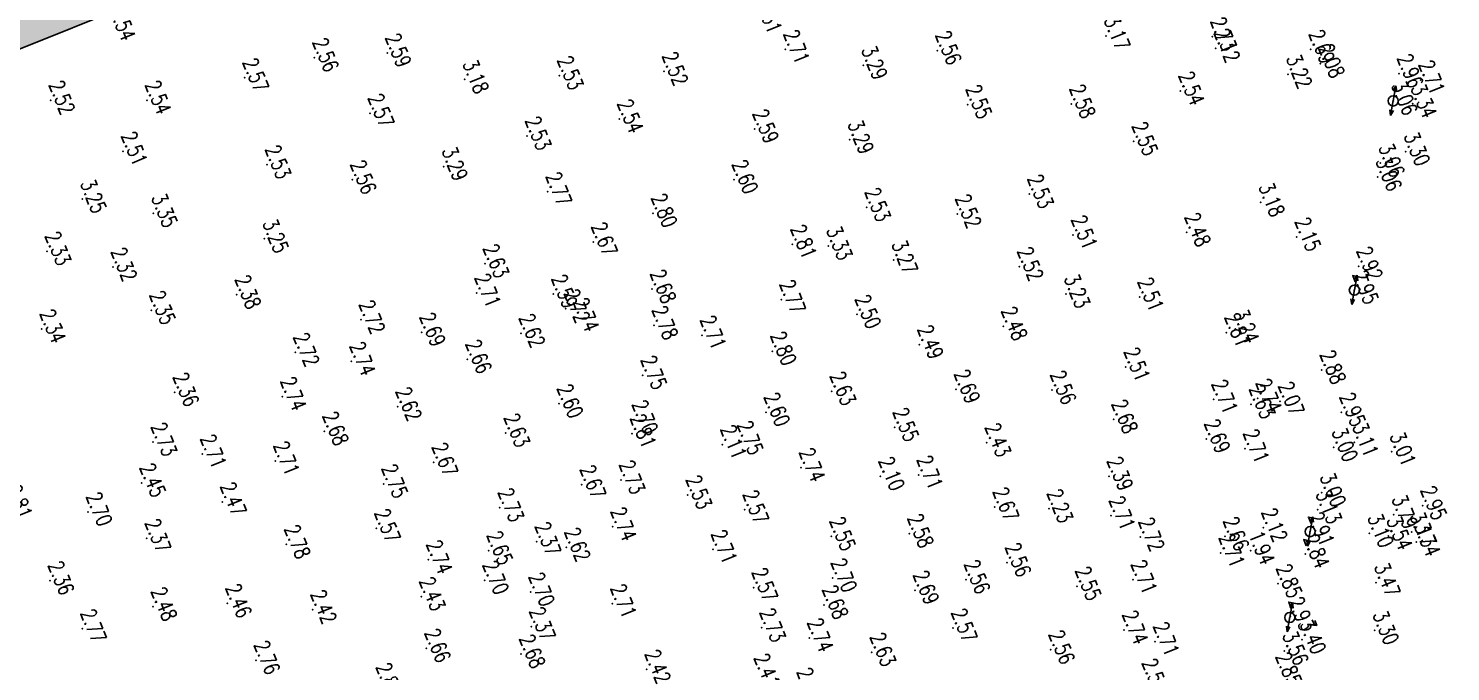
# Model space of a CAD drawing. Header units: millimetres. Extents: x 405522 to 410309, y 2303080 to 2310223.
# Drawn here: x 407136.6 to 407305, y 2306635.5 to 2306711.6 of the extents above; entities that cross this region are included whole.
import ezdxf
from ezdxf.enums import TextEntityAlignment as Align
from ezdxf.xclip import XClip

# ---------------------------------------------------------------- set-up
doc = ezdxf.new("R2010")
doc.units = ezdxf.units.MM
doc.header["$LTSCALE"] = 10
doc.header["$MEASUREMENT"] = 0
doc.header["$XCLIPFRAME"] = 0
for name, color, linetype in [('10', 3, 'CONTINUOUS'), ('caodo', 7, 'CONTINUOUS'), ('De', 5, 'CONTINUOUS'), ('Hatch', 8, 'CONTINUOUS')]:
    doc.layers.add(name, color=color, linetype=linetype)
doc.styles.add('txt', font='romans.shx', dxfattribs={"height": 0.2})

# ---------------------------------------------------------------- blocks, each defined once
blk = doc.blocks.new('20')
at = {"layer": 'caodo', "color": 8, "linetype": 'Continuous'}
for p in [(-343.3899999999558, -597.7700000000186, 0.8500000000000001), (-330.789999999979, -597.8799999998882, 0.4100000000000001), (-330.3800000000047, -599.2299999999814, -0.1999999999999997), (-437.070000000007, -600.339999999851, 0.2400000000000002), (-428.4599999999627, -599.7999999998137, 0.27), (-381.3299999999581, -599.3799999998882, 0.3900000000000001), (-363.3399999999674, -599.5, 0.2400000000000002), (-319.1499999999651, -599.3699999996461, 0.3700000000000001), (-408.0899999999674, -602.4699999997392, 0.2100000000000004), (-395.6900000000023, -601.9799999999814, 0.2000000000000002), (-372.109999999986, -601.2700000000186, 0.9700000000000002), (-321.8299999999581, -602.2999999998137, 0.9000000000000004), (-318, -601.0499999998137, -0.2399999999999998), (-308.6900000000023, -602.2399999997579, 0.6400000000000001), (-445.3499999999767, -602.7299999999814, 0.25), (-419.2999999999884, -602.9099999996834, 0.8600000000000003), (-334.570000000007, -604.2999999998137, 0.2200000000000002), (-306.1399999999558, -602.9799999999814, 0.3900000000000001), (-468.2799999999697, -605.3799999998882, 0.2000000000000002), (-456.8899999999558, -605.3799999998882, 0.2200000000000002), (-359.75, -605.8899999996647, 0.2300000000000004), (-347.4799999999814, -605.839999999851, 0.2600000000000002), (-309.3800000000047, -605.4699999997392, 0.7400000000000002), (-307.0799999999581, -605.8100000000559, 1.02), (-430.5099999999511, -606.929999999702, 0.25), (-400.9899999999907, -607.6000000000931, 0.2200000000000002), (-384.9699999999721, -608.7799999997951, 0.27), (-411.9099999999744, -609.6199999996461, 0.2100000000000004), (-373.7199999999721, -610.0600000000559, 0.9700000000000002), (-340.0899999999674, -610.2599999997765, 0.2300000000000004), (-459.7199999999721, -611.4199999999255, 0.1900000000000004), (-307.8999999999651, -611.4699999997392, 0.9800000000000004), (-442.6900000000023, -613.0200000000186, 0.2100000000000004), (-421.7699999999604, -613.2299999999814, 0.9700000000000002), (-310.8899999999558, -612.8199999998324, 0.7400000000000002), (-432.5999999999767, -614.7999999998137, 0.2400000000000002), (-387.4199999999837, -614.7700000000186, 0.2800000000000002), (-311.2399999999907, -614.4499999997206, 0.7400000000000002), (-464.5599999999977, -617.0699999998324, 0.9300000000000002), (-409.4699999999721, -616.2099999999627, 0.4500000000000002), (-352.4499999999534, -616.5, 0.2100000000000004), (-325.0899999999674, -617.4799999999814, 0.8600000000000003), (-456.1499999999651, -618.7599999997765, 1.03), (-396.9899999999907, -618.75, 0.4800000000000004), (-371.7099999999627, -618.0600000000559, 0.2100000000000004), (-360.9899999999907, -618.839999999851, 0.2000000000000002), (-333.8499999999767, -621.0200000000186, 0.1600000000000001), (-442.9899999999907, -621.7799999997951, 0.9300000000000002), (-404.0799999999581, -622.1499999999069, 0.3500000000000001), (-380.4899999999907, -622.429999999702, 0.4900000000000002), (-376.2599999999511, -622.6199999996461, 1.01), (-347.2699999999604, -621.3300000000745, 0.1900000000000004), (-320.7999999999884, -621.5699999998324, -0.1699999999999999), (-468.7399999999907, -623.25, 0.01000000000000023), (-368.5299999999697, -624.2799999997951, 0.9500000000000002), (-460.929999999993, -625.1299999998882), (-416.8899999999558, -624.7299999999814, 0.3100000000000001), (-353.6499999999651, -625.0699999998324, 0.2000000000000002), (-313.4899999999907, -625.0400000000373, 0.6000000000000001), (-397.109999999986, -627.7399999997579, 0.3600000000000003), (-313.9799999999814, -627.8500000000931, 0.6300000000000003), (-446.2599999999511, -628.3999999999069, 0.06000000000000005), (-417.8800000000047, -628.2099999999627, 0.3900000000000001), (-408.7999999999884, -628.3300000000745, 0.27), (-381.7999999999884, -628.9699999997392, 0.4500000000000002), (-348.1199999999953, -628.3100000000559, 0.9100000000000001), (-339.4099999999744, -628.679999999702, 0.1900000000000004), (-456.3800000000047, -630.25, 0.03000000000000025), (-407.320000000007, -630.0600000000559, 0.4000000000000004), (-406.2299999999814, -631.089999999851, 0.4200000000000004), (-372.8699999999953, -630.7299999999814, 0.1800000000000002), (-469.359999999986, -632.4499999997206, 0.02000000000000002), (-431.570000000007, -631.3699999996461, 0.4000000000000004), (-424.3999999999651, -632.839999999851, 0.3700000000000001), (-396.8999999999651, -632.0400000000373, 0.4600000000000004), (-355.5499999999884, -632.1299999998882, 0.1600000000000001), (-329.1199999999953, -632.8899999996647, 0.4900000000000002), (-328.0899999999674, -632.4599999999627, 0.9200000000000004), (-412.6300000000047, -632.9699999997392, 0.3000000000000003), (-391.1999999999534, -633.1899999999441, 0.3900000000000001), (-365.4699999999721, -634.3199999998324, 0.1700000000000004), (-439.3399999999674, -635.2199999997392, 0.4000000000000004), (-418.9599999999627, -636.0400000000373, 0.3400000000000003), (-382.8699999999953, -635.0800000000745, 0.4800000000000004), (-432.6900000000023, -636.2900000000373, 0.4200000000000004), (-398.2199999999721, -637.929999999702, 0.4300000000000002), (-341.039999999979, -636.9599999999627, 0.1900000000000004), (-317.8399999999674, -637.2900000000373, 0.56), (-361.1300000000047, -639.5800000000745, 0.3700000000000001), (-453.5999999999767, -639.9399999999441, 0.04000000000000004), (-440.8699999999953, -640.4499999997206, 0.4200000000000004), (-408.1300000000047, -641.3100000000559, 0.2800000000000002), (-375.8399999999674, -639.8199999998324, 0.3100000000000001), (-349.7599999999511, -639.6899999999441, 0.2400000000000002), (-330.6399999999558, -640.7700000000186, 0.3900000000000001), (-325.429999999993, -640.6599999996834, 0.4200000000000004), (-322.7699999999604, -641.0099999997765, -0.25), (-427.2299999999814, -641.6499999999069, 0.3000000000000003), (-383.6399999999558, -642.2999999998137, 0.2800000000000002), (-326.2099999999627, -641.3899999996647, 0.3100000000000001), (-315.5099999999511, -642.3100000000559, 0.6300000000000003), (-435.8899999999558, -644.5499999998137, 0.3600000000000003), (-399.2599999999511, -643.1899999999441, 0.3800000000000003), (-368.3899999999558, -644.1000000000931, 0.2300000000000004), (-342.4799999999814, -643.1299999998882, 0.3600000000000003), (-456.1900000000023, -645.839999999851, 0.4100000000000001), (-414.429999999993, -644.7700000000186, 0.3100000000000001), (-399.4799999999814, -644.8500000000931, 0.4900000000000002), (-388.789999999979, -646.1399999996647, -0.21), (-386.8099999999977, -645.6499999999069, 0.4300000000000002), (-357.4899999999907, -645.9099999996834, 0.1100000000000003), (-331.5199999999604, -645.4599999999627, 0.3700000000000001), (-313.9899999999907, -645.8799999998882, 0.79), (-450.359999999986, -647.25, 0.3900000000000001), (-441.6999999999534, -648.0699999998324, 0.3900000000000001), (-326.9199999999837, -646.6299999998882, 0.3900000000000001), (-316.429999999993, -646.4699999997392, 0.6800000000000002), (-309.5599999999977, -646.9799999999814, 0.6900000000000004), (-422.9499999999534, -648.2299999999814, 0.3500000000000001), (-379.4799999999814, -648.8599999998696, 0.4200000000000004), (-365.5499999999884, -649.75, 0.3900000000000001), (-457.5299999999697, -650.6699999999255, 0.1300000000000003), (-428.8899999999558, -650.7799999997951, 0.4300000000000002), (-405.429999999993, -650.8799999998882, 0.3500000000000001), (-400.789999999979, -650.3199999998324, 0.4100000000000001), (-370.0799999999581, -649.8999999999069, -0.2199999999999998), (-343.0299999999697, -649.8899999996647, 0.07000000000000028), (-447.9899999999907, -652.9099999996834, 0.1500000000000004), (-392.8800000000047, -652.1000000000931, 0.2100000000000004), (-317.8399999999674, -651.8199999998324, 0.6800000000000002), (-463.8699999999953, -654.1000000000931, 0.3800000000000003), (-415.1300000000047, -653.6000000000931, 0.4100000000000001), (-386.1499999999651, -653.8500000000931, 0.25), (-356.5499999999884, -653.5200000000186, 0.3500000000000001), (-350.1399999999558, -653.7199999997392, -0.08999999999999986), (-342.7999999999884, -654.5499999998137, 0.3900000000000001), (-318.3299999999581, -653.8300000000745, 0.81), (-309.3299999999581, -654.4199999999255, 1.47), (-305.9099999999744, -653.3599999998696, 0.6300000000000003), (-429.75, -656.0600000000559, 0.25), (-401.789999999979, -655.8599999998696, 0.4200000000000004), (-324.75, -655.9799999999814, -0.1999999999999997), (-319.2199999999721, -656.4399999999441, 0.5900000000000003), (-307.1900000000023, -656.4699999997392, 0.8500000000000001), (-456.9199999999837, -657.2399999997579, 0.05000000000000027), (-440.4099999999744, -657.9499999997206, 0.4600000000000004), (-410.7599999999511, -657.6199999996461, 0.05000000000000027), (-375.8800000000047, -657.0099999997765, 0.2300000000000004), (-366.6499999999651, -656.6599999996834, 0.2600000000000002), (-339.3099999999977, -657.0800000000745, 0.4000000000000004), (-329.289999999979, -657.0099999997765, 0.3400000000000003), (-312.1999999999534, -656.6399999996647, 0.7800000000000002), (-309.9499999999534, -656.9399999999441, 1.22), (-306.6599999999744, -657.679999999702, 1.02), (-423.5999999999767, -659.7599999997765, 0.4200000000000004), (-416.4499999999534, -658.6899999999441, 0.3300000000000001), (-407.25, -658.2900000000373, 0.3000000000000003), (-389.8999999999651, -658.5499999998137, 0.3900000000000001), (-329.8099999999977, -658.9699999997392, 0.3900000000000001), (-326.25, -658.679999999702, -0.3799999999999999), (-319.7799999999697, -659.089999999851, 0.52), (-355.0899999999674, -660.089999999851, 0.2400000000000002), (-468.3899999999558, -662.2399999997579, 0.04000000000000004), (-416.929999999993, -662.1899999999441, 0.3800000000000003), (-385.0799999999581, -663.0499999998137, 0.25), (-375.7199999999721, -661.9199999999255, 0.3800000000000003), (-359.9499999999534, -662.1099999998696, 0.2400000000000002), (-346.7999999999884, -662.8899999996647, 0.2300000000000004), (-340.1999999999534, -662.1099999998696, 0.3900000000000001), (-323.0199999999604, -662.6000000000931, 0.5300000000000002), (-311.4099999999744, -662.4599999999627, 1.15), (-424.429999999993, -664.1299999998882, 0.1100000000000003), (-411.4899999999907, -663.589999999851, 0.3800000000000003), (-365.9899999999907, -663.3699999996461, 0.3700000000000001), (-456.1900000000023, -665.3199999998324, 0.1600000000000001), (-447.3699999999953, -664.9399999999441, 0.1400000000000001), (-437.2999999999884, -665.6599999996834, 0.1000000000000001), (-401.8099999999977, -664.9699999997392, 0.3900000000000001), (-376.75, -665.1000000000931, 0.3600000000000003), (-321.5599999999977, -666.4799999999814, 0.6100000000000003), (-464.5499999999884, -667.9199999999255, 0.4500000000000002), (-411.4099999999744, -667.679999999702, 0.05000000000000027), (-384.1499999999651, -667.8199999998324, 0.4100000000000001), (-361.4799999999814, -667.8500000000931, 0.25), (-341.2399999999907, -668.0800000000745, 0.4200000000000004), (-311.5799999999581, -668.1299999998882, 0.9800000000000004), (-378.5, -669.0099999997765, 0.4200000000000004), (-337.570000000007, -669.4499999997206, 0.3900000000000001), (-320.1900000000023, -669.2299999999814, 1.08), (-423.8099999999977, -670.2399999997579, 0.3400000000000003), (-412.609999999986, -670.9199999999255, 0.3600000000000003), (-371.0999999999767, -670.7099999999627, 0.3100000000000001), (-349.9400000000023, -670.4199999999255, 0.2400000000000002), (-322.2799999999697, -670.5499999998137, 1.24), (-444.0099999999511, -671.6599999996834, 0.4400000000000004), (-397.75, -672.7299999999814, 0.1000000000000001)]:
    blk.add_point(p, dxfattribs=at)
at = {"layer": 'caodo', "color": 8, "linetype": 'Continuous', "style": 'txt', "width": 0.75}
for s, p in [('2.61', (-384.0999999999767, -595.7900000000373, 0.29)), ('2.54', (-460.5999999999767, -596.6499999999069, 0.2200000000000002)), ('3.17', (-342.8899999999558, -597.7700000000186, 0.8500000000000001)), ('2.73', (-330.289999999979, -597.8799999998882, 0.4100000000000001)), ('2.71', (-380.8299999999581, -599.3799999998882, 0.3900000000000001)), ('2.56', (-362.8399999999674, -599.5, 0.2400000000000002)), ('2.12', (-329.8800000000047, -599.2299999999814, -0.1999999999999997)), ('2.69', (-318.6499999999651, -599.3699999996461, 0.3700000000000001)), ('2.56', (-436.570000000007, -600.339999999851, 0.2400000000000002)), ('2.59', (-427.9599999999627, -599.7999999998137, 0.27)), ('3.29', (-371.609999999986, -601.2700000000186, 0.9700000000000002)), ('2.08', (-317.5, -601.0499999998137, -0.2399999999999998)), ('2.57', (-444.8499999999767, -602.7299999999814, 0.25)), ('3.18', (-418.7999999999884, -602.9099999996834, 0.8600000000000003)), ('2.53', (-407.5899999999674, -602.4699999997392, 0.2100000000000004)), ('2.52', (-395.1900000000023, -601.9799999999814, 0.2000000000000002)), ('3.22', (-321.3299999999581, -602.2999999998137, 0.9000000000000004)), ('2.96', (-308.1900000000023, -602.2399999997579, 0.6400000000000001)), ('2.71', (-305.6399999999558, -602.9799999999814, 0.3900000000000001)), ('2.54', (-334.070000000007, -604.2999999998137, 0.2200000000000002)), ('2.52', (-467.7799999999697, -605.3799999998882, 0.2000000000000002)), ('2.54', (-456.3899999999558, -605.3799999998882, 0.2200000000000002)), ('2.55', (-359.25, -605.8899999996647, 0.2300000000000004)), ('2.58', (-346.9799999999814, -605.839999999851, 0.2600000000000002)), ('3.06', (-308.8789999999572, -605.4699999997392, 0.7400000000000002)), ('3.34', (-306.5799999999581, -605.8100000000559, 1.02)), ('2.57', (-430.0099999999511, -606.929999999702, 0.25)), ('2.54', (-400.4899999999907, -607.6000000000931, 0.2200000000000002)), ('2.53', (-411.4099999999744, -609.6199999996461, 0.2100000000000004)), ('2.59', (-384.4699999999721, -608.7799999997951, 0.27)), ('2.51', (-459.2199999999721, -611.4199999999255, 0.1900000000000004)), ('3.29', (-373.2199999999721, -610.0600000000559, 0.9700000000000002)), ('2.55', (-339.5899999999674, -610.2599999997765, 0.2300000000000004)), ('3.30', (-307.3999999999651, -611.4699999997392, 0.9800000000000004)), ('2.53', (-442.1900000000023, -613.0200000000186, 0.2100000000000004)), ('3.29', (-421.2699999999604, -613.2299999999814, 0.9700000000000002)), ('3.06', (-310.3889999999665, -612.8199999998324, 0.7400000000000002)), ('2.56', (-432.0999999999767, -614.7999999998137, 0.2400000000000002)), ('2.60', (-386.9199999999837, -614.7700000000186, 0.2800000000000002)), ('3.06', (-310.7390000000014, -614.4499999997206, 0.7400000000000002)), ('2.77', (-408.9699999999721, -616.2099999999627, 0.4500000000000002)), ('2.53', (-351.9499999999534, -616.5, 0.2100000000000004)), ('3.25', (-464.0599999999977, -617.0699999998324, 0.9300000000000002)), ('2.53', (-371.2099999999627, -618.0600000000559, 0.2100000000000004)), ('3.18', (-324.5899999999674, -617.4799999999814, 0.8600000000000003)), ('3.35', (-455.6499999999651, -618.7599999997765, 1.03)), ('2.80', (-396.4899999999907, -618.75, 0.4800000000000004)), ('2.52', (-360.4899999999907, -618.839999999851, 0.2000000000000002)), ('2.51', (-346.7699999999604, -621.3300000000745, 0.1900000000000004)), ('2.48', (-333.3499999999767, -621.0200000000186, 0.1600000000000001)), ('2.15', (-320.2999999999884, -621.5699999998324, -0.1699999999999999)), ('2.33', (-468.2399999999907, -623.25, 0.01000000000000023)), ('3.25', (-442.4899999999907, -621.7799999997951, 0.9300000000000002)), ('2.67', (-403.5799999999581, -622.1499999999069, 0.3500000000000001)), ('2.81', (-379.9899999999907, -622.429999999702, 0.4900000000000002)), ('3.33', (-375.7599999999511, -622.6199999996461, 1.01)), ('2.63', (-416.3889999999665, -624.7299999999814, 0.3100000000000001)), ('3.27', (-368.0299999999697, -624.2799999997951, 0.9500000000000002)), ('2.92', (-312.9899999999907, -625.0400000000373, 0.6000000000000001)), ('2.32', (-460.429999999993, -625.1299999998882)), ('2.52', (-353.1499999999651, -625.0699999998324, 0.2000000000000002)), ('2.38', (-445.7599999999511, -628.3999999999069, 0.06000000000000005)), ('2.71', (-417.3800000000047, -628.2099999999627, 0.3900000000000001)), ('2.59', (-408.2999999999884, -628.3300000000745, 0.27)), ('2.68', (-396.609999999986, -627.7399999997579, 0.3600000000000003)), ('3.23', (-347.6199999999953, -628.3100000000559, 0.9100000000000001)), ('2.95', (-313.4799999999814, -627.8500000000931, 0.6300000000000003)), ('2.72', (-406.820000000007, -630.0600000000559, 0.4000000000000004)), ('2.77', (-381.2999999999884, -628.9699999997392, 0.4500000000000002)), ('2.51', (-338.9099999999744, -628.679999999702, 0.1900000000000004)), ('2.35', (-455.8800000000047, -630.25, 0.03000000000000025)), ('2.72', (-431.070000000007, -631.3699999996461, 0.4000000000000004)), ('2.74', (-405.7299999999814, -631.089999999851, 0.4200000000000004)), ('2.50', (-372.3699999999953, -630.7299999999814, 0.1800000000000002)), ('2.34', (-468.859999999986, -632.4499999997206, 0.02000000000000002)), ('2.69', (-423.8999999999651, -632.839999999851, 0.3700000000000001)), ('2.62', (-412.1300000000047, -632.9699999997392, 0.3000000000000003)), ('2.78', (-396.3999999999651, -632.0400000000373, 0.4600000000000004)), ('2.71', (-390.6999999999534, -633.1899999999441, 0.3900000000000001)), ('2.48', (-355.0499999999884, -632.1299999998882, 0.1600000000000001)), ('2.81', (-328.6199999999953, -632.8899999996647, 0.4900000000000002)), ('3.24', (-327.5899999999674, -632.4599999999627, 0.9200000000000004)), ('2.80', (-382.3699999999953, -635.0800000000745, 0.4800000000000004)), ('2.49', (-364.9699999999721, -634.3199999998324, 0.1700000000000004)), ('2.72', (-438.8399999999674, -635.2199999997392, 0.4000000000000004)), ('2.74', (-432.1900000000023, -636.2900000000373, 0.4200000000000004)), ('2.66', (-418.4599999999627, -636.0400000000373, 0.3400000000000003)), ('2.75', (-397.7199999999721, -637.929999999702, 0.4300000000000002)), ('2.51', (-340.539999999979, -636.9599999999627, 0.1900000000000004)), ('2.88', (-317.3399999999674, -637.2900000000373, 0.56)), ('2.36', (-453.0989999999874, -639.9399999999441, 0.04000000000000004)), ('2.63', (-375.3389999999781, -639.8199999998324, 0.3100000000000001)), ('2.69', (-360.6300000000047, -639.5800000000745, 0.3700000000000001)), ('2.56', (-349.2599999999511, -639.6899999999441, 0.2400000000000002)), ('2.74', (-440.3699999999953, -640.4499999997206, 0.4200000000000004)), ('2.62', (-426.7299999999814, -641.6499999999069, 0.3000000000000003)), ('2.60', (-407.6300000000047, -641.3100000000559, 0.2800000000000002)), ('2.71', (-330.1399999999558, -640.7700000000186, 0.3900000000000001)), ('2.63', (-325.7089999999735, -641.3899999996647, 0.3100000000000001)), ('2.74', (-324.929999999993, -640.6599999996834, 0.4200000000000004)), ('2.07', (-322.2699999999604, -641.0099999997765, -0.25)), ('2.70', (-398.7599999999511, -643.1899999999441, 0.3800000000000003)), ('2.60', (-383.1399999999558, -642.2999999998137, 0.2800000000000002)), ('2.68', (-341.9799999999814, -643.1299999998882, 0.3600000000000003)), ('2.95', (-315.0099999999511, -642.3100000000559, 0.6300000000000003)), ('2.68', (-435.3899999999558, -644.5499999998137, 0.3600000000000003)), ('2.63', (-413.9290000000037, -644.7700000000186, 0.3100000000000001)), ('2.81', (-398.9799999999814, -644.8500000000931, 0.4900000000000002)), ('2.55', (-367.8899999999558, -644.1000000000931, 0.2300000000000004)), ('2.73', (-455.6900000000023, -645.839999999851, 0.4100000000000001)), ('2.11', (-388.289999999979, -646.1399999996647, -0.21)), ('2.75', (-386.3099999999977, -645.6499999999069, 0.4300000000000002)), ('2.43', (-356.9899999999907, -645.9099999996834, 0.1100000000000003)), ('2.69', (-331.0199999999604, -645.4599999999627, 0.3700000000000001)), ('2.71', (-326.4199999999837, -646.6299999998882, 0.3900000000000001)), ('3.00', (-315.929999999993, -646.4699999997392, 0.6800000000000002)), ('3.11', (-313.4899999999907, -645.8799999998882, 0.79)), ('3.01', (-309.0599999999977, -646.9799999999814, 0.6900000000000004)), ('2.71', (-449.859999999986, -647.25, 0.3900000000000001)), ('2.71', (-441.1999999999534, -648.0699999998324, 0.3900000000000001)), ('2.67', (-422.4499999999534, -648.2299999999814, 0.3500000000000001)), ('2.74', (-378.9799999999814, -648.8599999998696, 0.4200000000000004)), ('2.10', (-369.5799999999581, -649.8999999999069, -0.2199999999999998)), ('2.71', (-365.0499999999884, -649.75, 0.3900000000000001)), ('2.39', (-342.5299999999697, -649.8899999996647, 0.07000000000000028)), ('2.45', (-457.0299999999697, -650.6699999999255, 0.1300000000000003)), ('2.75', (-428.3899999999558, -650.7799999997951, 0.4300000000000002)), ('2.67', (-404.929999999993, -650.8799999998882, 0.3500000000000001)), ('2.73', (-400.289999999979, -650.3199999998324, 0.4100000000000001)), ('3.00', (-317.3399999999674, -651.8199999998324, 0.6800000000000002)), ('2.81', (-472.8299999999581, -653.2099999999627, 0.4900000000000002)), ('2.47', (-447.4899999999907, -652.9099999996834, 0.1500000000000004)), ('2.73', (-414.6300000000047, -653.6000000000931, 0.4100000000000001)), ('2.53', (-392.3800000000047, -652.1000000000931, 0.2100000000000004)), ('2.67', (-356.0499999999884, -653.5200000000186, 0.3500000000000001)), ('2.95', (-305.4099999999744, -653.3599999998696, 0.6300000000000003)), ('2.70', (-463.3699999999953, -654.1000000000931, 0.3800000000000003)), ('2.57', (-385.6499999999651, -653.8500000000931, 0.25)), ('2.23', (-349.6399999999558, -653.7199999997392, -0.08999999999999986)), ('2.71', (-342.2999999999884, -654.5499999998137, 0.3900000000000001)), ('3.13', (-317.8299999999581, -653.8300000000745, 0.81)), ('3.79', (-308.8299999999581, -654.4199999999255, 1.47)), ('2.57', (-429.25, -656.0600000000559, 0.25)), ('2.74', (-401.289999999979, -655.8599999998696, 0.4200000000000004)), ('2.55', (-375.3800000000047, -657.0099999997765, 0.2300000000000004)), ('2.58', (-366.1499999999651, -656.6599999996834, 0.2600000000000002)), ('2.66', (-328.789999999979, -657.0099999997765, 0.3400000000000003)), ('2.12', (-324.25, -655.9799999999814, -0.1999999999999997)), ('2.91', (-318.7199999999721, -656.4399999999441, 0.5900000000000003)), ('3.10', (-311.6999999999534, -656.6399999996647, 0.7800000000000002)), ('3.54', (-309.4499999999534, -656.9399999999441, 1.22)), ('3.17', (-306.6900000000023, -656.4699999997392, 0.8500000000000001)), ('2.37', (-456.4199999999837, -657.2399999997579, 0.05000000000000027)), ('2.78', (-439.9099999999744, -657.9499999997206, 0.4600000000000004)), ('2.65', (-415.9499999999534, -658.6899999999441, 0.3300000000000001)), ('2.37', (-410.2599999999511, -657.6199999996461, 0.05000000000000027)), ('2.62', (-406.75, -658.2900000000373, 0.3000000000000003)), ('2.71', (-389.3999999999651, -658.5499999998137, 0.3900000000000001)), ('2.72', (-338.8099999999977, -657.0800000000745, 0.4000000000000004)), ('3.34', (-306.1599999999744, -657.679999999702, 1.02)), ('2.74', (-423.0999999999767, -659.7599999997765, 0.4200000000000004)), ('2.56', (-354.5899999999674, -660.089999999851, 0.2400000000000002)), ('2.71', (-329.3099999999977, -658.9699999997392, 0.3900000000000001)), ('1.94', (-325.75, -658.679999999702, -0.3799999999999999)), ('2.84', (-319.2799999999697, -659.089999999851, 0.52)), ('2.70', (-375.2199999999721, -661.9199999999255, 0.3800000000000003)), ('2.36', (-467.8889999999665, -662.2399999997579, 0.04000000000000004)), ('2.70', (-416.429999999993, -662.1899999999441, 0.3800000000000003)), ('2.70', (-410.9899999999907, -663.589999999851, 0.3800000000000003)), ('2.57', (-384.5799999999581, -663.0499999998137, 0.25)), ('2.69', (-365.4899999999907, -663.3699999996461, 0.3700000000000001)), ('2.56', (-359.4499999999534, -662.1099999998696, 0.2400000000000002)), ('2.55', (-346.2999999999884, -662.8899999996647, 0.2300000000000004)), ('2.71', (-339.6999999999534, -662.1099999998696, 0.3900000000000001)), ('2.85', (-322.5199999999604, -662.6000000000931, 0.5300000000000002)), ('3.47', (-310.9099999999744, -662.4599999999627, 1.15)), ('2.48', (-455.6900000000023, -665.3199999998324, 0.1600000000000001)), ('2.46', (-446.8699999999953, -664.9399999999441, 0.1400000000000001)), ('2.43', (-423.929999999993, -664.1299999998882, 0.1100000000000003)), ('2.71', (-401.3099999999977, -664.9699999997392, 0.3900000000000001)), ('2.68', (-376.25, -665.1000000000931, 0.3600000000000003)), ('2.42', (-436.7999999999884, -665.6599999996834, 0.1000000000000001)), ('2.93', (-321.0599999999977, -666.4799999999814, 0.6100000000000003)), ('2.77', (-464.0499999999884, -667.9199999999255, 0.4500000000000002)), ('2.37', (-410.9099999999744, -667.679999999702, 0.05000000000000027)), ('2.73', (-383.6499999999651, -667.8199999998324, 0.4100000000000001)), ('2.57', (-360.9799999999814, -667.8500000000931, 0.25)), ('2.74', (-340.7399999999907, -668.0800000000745, 0.4200000000000004)), ('3.30', (-311.0799999999581, -668.1299999998882, 0.9800000000000004)), ('2.66', (-423.3099999999977, -670.2399999997579, 0.3400000000000003)), ('2.74', (-378, -669.0099999997765, 0.4200000000000004)), ('2.56', (-349.4400000000023, -670.4199999999255, 0.2400000000000002)), ('2.71', (-337.070000000007, -669.4499999997206, 0.3900000000000001)), ('3.56', (-321.7789999999804, -670.5499999998137, 1.24)), ('3.40', (-319.6900000000023, -669.2299999999814, 1.08)), ('2.76', (-443.5099999999511, -671.6599999996834, 0.4400000000000004)), ('2.68', (-412.109999999986, -670.9199999999255, 0.3600000000000003)), ('2.63', (-370.5989999999874, -670.7099999999627, 0.3100000000000001)), ('2.42', (-397.25, -672.7299999999814, 0.1000000000000001)), ('2.41', (-384.3299999999581, -673.1899999999441, 0.0900000000000003)), ('2.59', (-338.4099999999744, -673.7799999997951, 0.27)), ('2.85', (-322.570000000007, -673.0400000000373, 0.5300000000000002)), ('2.82', (-429.070000000007, -674.2799999997951, 0.5)), ('2.66', (-379.25, -674.8599999998696, 0.3400000000000003))]:
    blk.add_text(s, height=1.8, rotation=292, dxfattribs=at).set_placement(p, align=Align.CENTER)

msp = doc.modelspace()

# ---------------------------------------------------------------- hatches: boundary and pattern name
at = {"layer": 'Hatch', "linetype": 'Continuous'}
h = msp.add_hatch(dxfattribs=at)
h.set_pattern_fill('GRASS', color=86, scale=5, style=0)
h.set_pattern_definition([(21.91894389750882, (409327.3768081734, 2306580.52504262), (1.960164856829339, 4.599755832743767), [0.9375, -6.133567814999999]), (336.9189438975088, (409327.3768081734, 2306580.52504262), (1.960164857346466, 4.599755833957266), [0.9375, -4.0625]), (66.91894389750883, (409327.3768081734, 2306580.52504262), (-4.599755833957266, 1.960164857346466), [0.9375, -4.0625])])
h.paths.add_polyline_path([(407419.3164951047, 2306823.323470083), (407417.9200000002, 2306829.09), (407414.2699999998, 2306845.590000001), (407414.0189244272, 2306853.529416759), (407341.3228824423, 2306824.277871582), (407352.5217185171, 2306796.446485153)])
h.paths.add_polyline_path([(407352.5217185171, 2306796.446485153), (407341.3228824423, 2306824.277871582), (407331.581897192, 2306820.358278956), (407342.7807332668, 2306792.526892527)])
h.paths.add_polyline_path([(407342.7807332668, 2306792.526892527), (407331.581897192, 2306820.358278956), (407179.4369847175, 2306759.137975083), (407190.6358207922, 2306731.306588654)])
h.paths.add_polyline_path([(407190.6358207922, 2306731.306588654), (407179.4369847175, 2306759.137975083), (407169.6959994673, 2306755.218382457), (407180.894835542, 2306727.386996028)])
h.paths.add_polyline_path([(407180.894835542, 2306727.386996028), (407169.6959994673, 2306755.218382457), (406993.4305520931, 2306684.292420656), (407004.6293881678, 2306656.461034227)])

# ---------------------------------------------------------------- linework, layer by layer
at = {"layer": '10', "color": 2}
for p, q in [((407298.4965104626, 2306704.793954053, 3.208), (407298.178161666, 2306704.200119453, 3.208)), ((407298.1800000023, 2306703.022000011, 3.208), (407298.4965104626, 2306704.793954053, 3.208)), ((407298.4965104626, 2306704.793954053, 3.208), (407298.5895881471, 2306704.126629519, 3.208)), ((407297.8736381193, 2306701.306861825, 3.208), (407297.780560435, 2306701.974186359, 3.208)), ((407298.1901485797, 2306703.078815867, 3.208), (407297.8736381193, 2306701.306861825, 3.208)), ((407297.8736381193, 2306701.306861825, 3.208), (407298.1919869161, 2306701.900696426, 3.208)), ((407293.8925104624, 2306682.410954053, 3.06), (407293.5741616659, 2306681.817119453, 3.06)), ((407293.5760000021, 2306680.639000011, 3.06), (407293.8925104624, 2306682.410954053, 3.06)), ((407293.8925104624, 2306682.410954053, 3.06), (407293.985588147, 2306681.743629519, 3.06)), ((407293.5861485795, 2306680.695815867, 3.06), (407293.2696381191, 2306678.923861825, 3.06)), ((407293.2696381191, 2306678.923861825, 3.06), (407293.1765604349, 2306679.59118636, 3.06)), ((407293.2696381191, 2306678.923861825, 3.06), (407293.587986916, 2306679.517696426, 3.06)), ((407288.6575104624, 2306653.824954053, 3.06), (407288.3391616659, 2306653.231119453, 3.06)), ((407288.3410000021, 2306652.053000011, 3.06), (407288.6575104624, 2306653.824954053, 3.06)), ((407288.6575104624, 2306653.824954053, 3.06), (407288.750588147, 2306653.157629519, 3.06)), ((407288.3511485795, 2306652.109815867, 3.06), (407288.0346381192, 2306650.337861825, 3.06)), ((407288.0346381192, 2306650.337861825, 3.06), (407287.9415604349, 2306651.005186359, 3.06)), ((407288.0346381192, 2306650.337861825, 3.06), (407288.352986916, 2306650.931696426, 3.06)), ((407286.2465104624, 2306643.671954053, 3.06), (407285.9281616659, 2306643.078119453, 3.06)), ((407285.9300000021, 2306641.900000011, 3.06), (407286.2465104624, 2306643.671954053, 3.06)), ((407286.2465104624, 2306643.671954053, 3.06), (407286.3395881469, 2306643.004629519, 3.06)), ((407285.9401485795, 2306641.956815867, 3.06), (407285.6236381191, 2306640.184861825, 3.06)), ((407285.6236381191, 2306640.184861825, 3.06), (407285.5305604349, 2306640.852186359, 3.06)), ((407285.6236381191, 2306640.184861825, 3.06), (407285.9419869159, 2306640.778696426, 3.06))]:
    msp.add_line(p, q, dxfattribs=at)
for centre in [(407298.1800000021, 2306703.022000011, 3.208), (407293.576000002, 2306680.639000011, 3.06), (407288.341000002, 2306652.053000011, 3.06), (407285.930000002, 2306641.900000011, 3.06)]:
    msp.add_circle(centre, 0.6, dxfattribs=at)
at = {"layer": 'De'}
msp.add_line((407433.2048939054, 2306828.911905351), (406994.8884029174, 2306652.5414416), dxfattribs=at)

# ---------------------------------------------------------------- block references
at = {"layer": 'caodo', "linetype": 'Continuous'}
ref = msp.add_blockref('20', (407607.5599999998, 2307308.49, 2.32), dxfattribs=at)
XClip(ref).set_block_clipping_path([(-1349.6056714252336, -661.9058657553978), (-160.24326352693606, -789.0626177703962), (-158.36999999999534, -682.7400000002235), (-152.55370127764763, -565.1435954412445), (-154.45678520214278, -515.7710593813099), (-164.5656294519431, -479.7079773764126), (-169.84830490715103, -457.46881066821516), (-166.82796598720597, -442.01621566619724), (-126.78273369179806, -389.4443280850537), (-106.05188721581362, -361.8542004311457), (-63.77944376063533, -462.4105278351344), (-33.466447652434, -538.7088304474019), (-26.830958046135493, -536.6440252331086), (-14.194728780596051, -530.2900720490143), (2.873561021173373, -522.7809317391366), (21.779086004185956, -516.4300709003583), (33.49636997265043, -516.3916891841218), (41.83233972010203, -526.5245847343467), (49.38700186560163, -538.8965703272261), (57.58147363178432, -547.8425059784204), (240.7905528639676, -478.5933098080568), (312.71683337684954, -453.523366919253), (469.9752955258009, -835.1642690971494), (381.01757410995197, -875.9365015272051), (340.05356005806243, -891.0018749474548), (281.9833174137748, -920.0360526661389), (270.2997928529512, -925.8934261840768), (259.64971878379583, -926.485182072036), (238.13632499426603, -935.887616972439), (231.39031789585715, -941.3565830942243), (234.28019038640196, -952.6351198460907), (233.34951378498226, -963.7375780143775), (228.57153214595746, -974.9643217222765), (217.37020478205523, -983.9257580563426), (203.91382668475853, -988.0474594873376), (188.67127670557238, -983.9718116582371), (177.38840578240342, -980.8930276110768), (171.5204358987976, -984.3872820092365), (-73.64572811854305, -1086.5773775354028), (-160.72326044749934, -789.4035990480334), (-175.86631778383162, -787.8968891631812), (-1242.6150691517978, -731.501864743419), (-1048.6445017770166, -1275.3187000523321), (-581.3011768160504, -1893.6633556210436), (45.25815080979373, -1711.1176481554285), (672.5305126870517, -1468.653420693241), (1174.462400796474, -665.2848953921348), (720.1397881704615, 463.7992460099049), (-44.86505850660615, 588.3045099438168), (-757.8349164568353, 52.953614375554025)])

doc.saveas('drawing.dxf')
